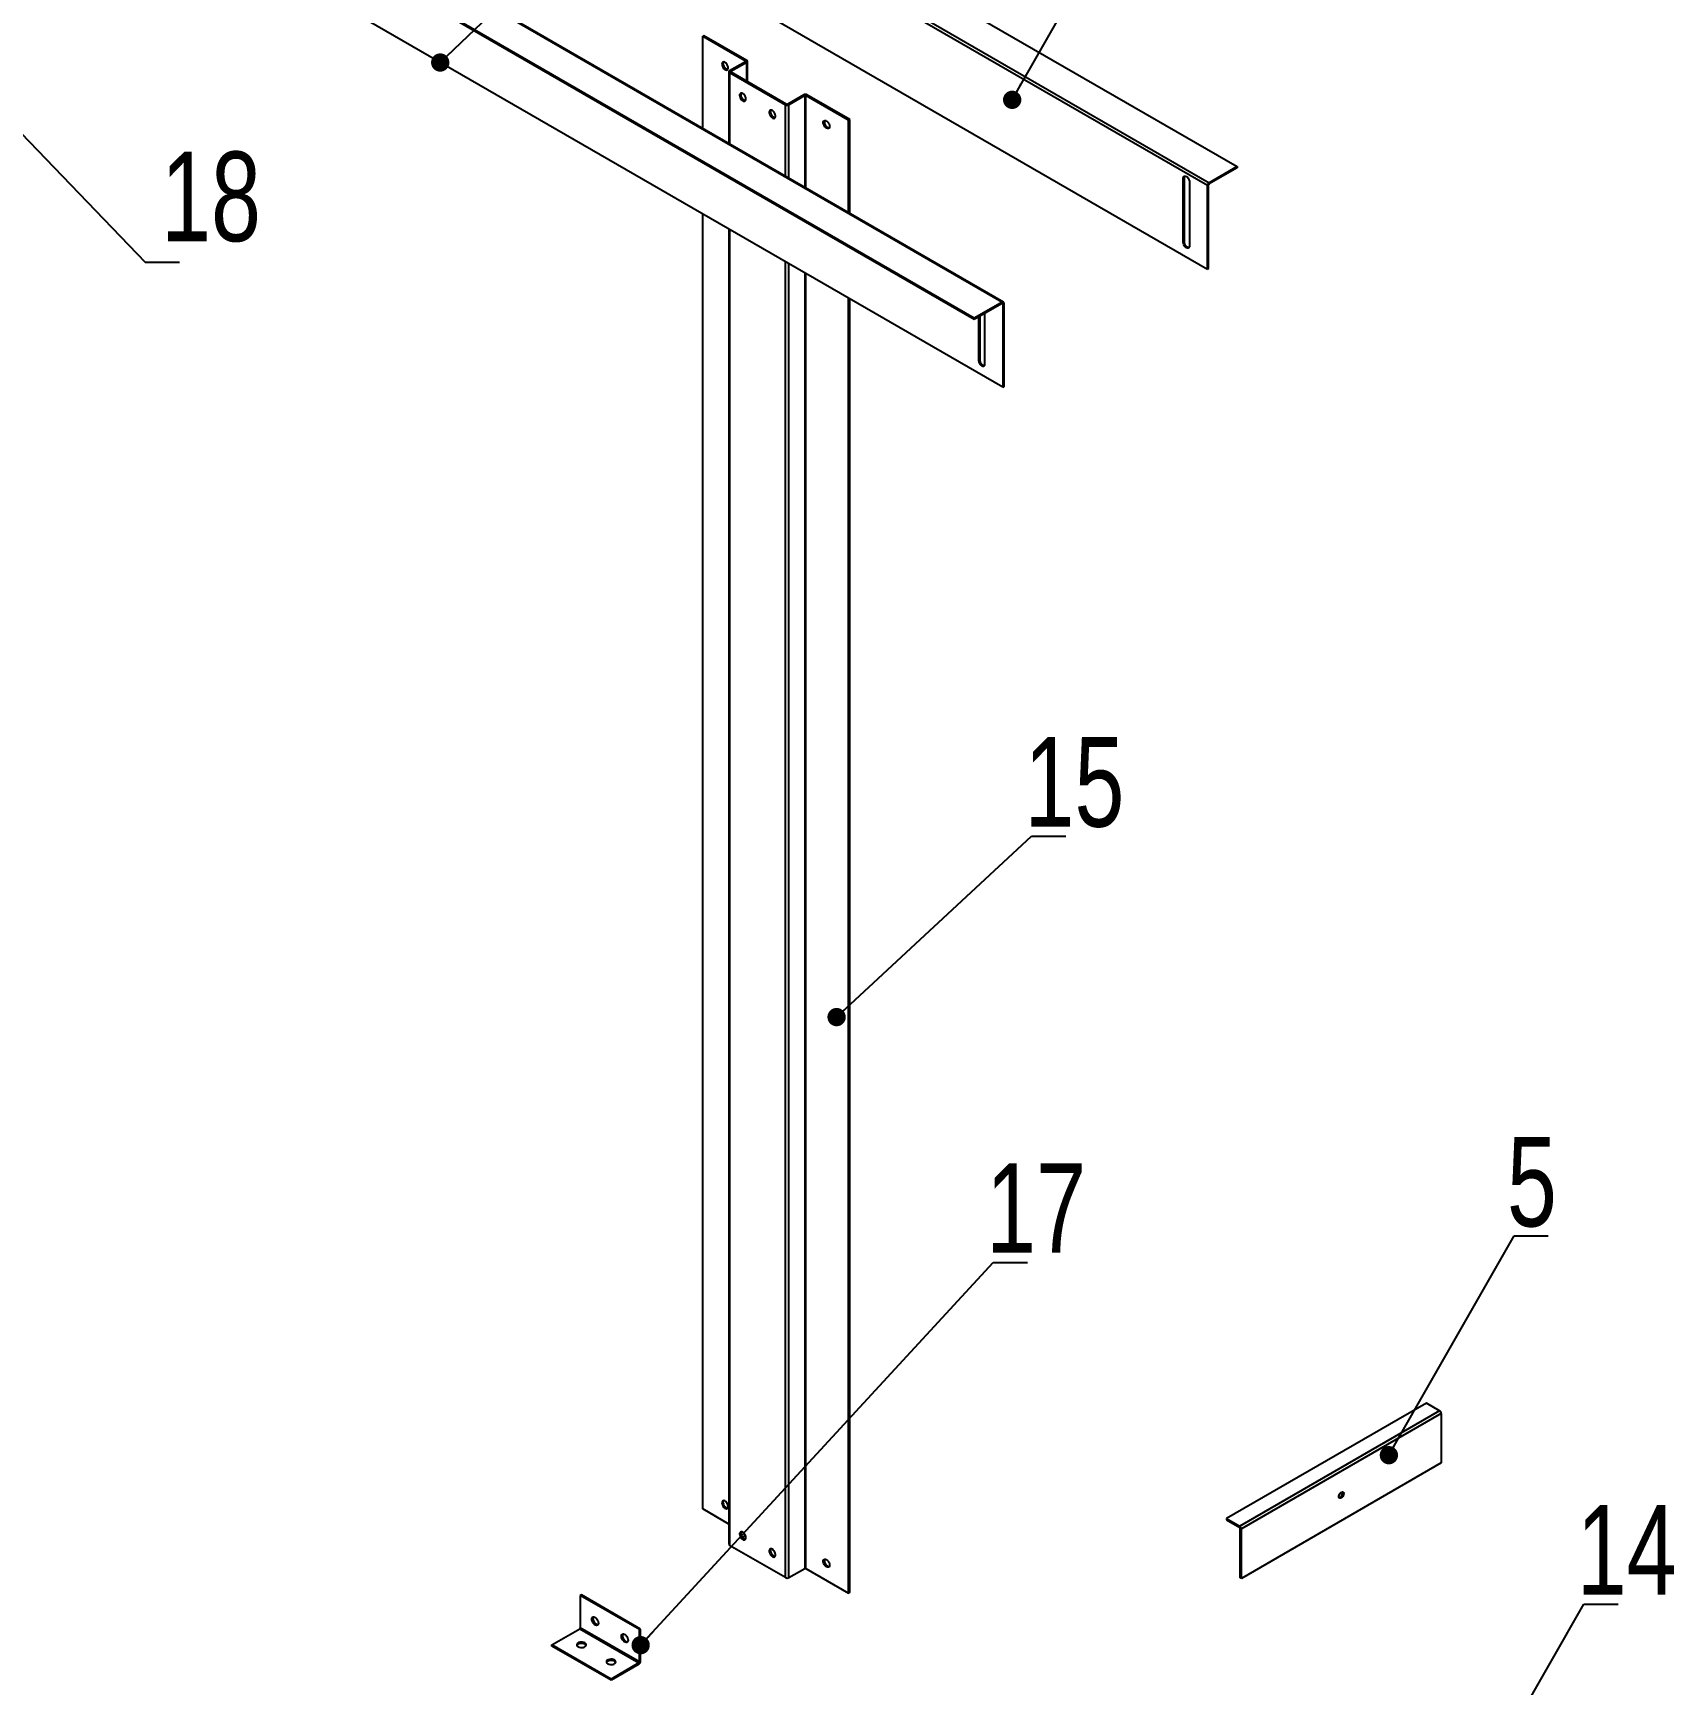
# Model space of a CAD drawing. Header units: millimetres. Extents: x 1982 to 4155, y 618 to 1642.
# Drawn here: x 2170.7 to 2237.9, y 785.1 to 852.7 of the extents above; entities that cross this region are included whole.
import ezdxf

# ---------------------------------------------------------------- set-up
doc = ezdxf.new("R2010")
doc.units = ezdxf.units.MM
doc.styles.add('SLDTEXTSTYLE0', font='TXT', dxfattribs={"width": 0.75})
doc.dimstyles.new('SLDDIMSTYLE0', dxfattribs={"dimscale": 1.5, "dimtxt": 2.116667, "dimasz": 1.5, "dimexe": 0, "dimexo": 0.0625, "dimgap": 0.529167, "dimtad": 1, "dimdec": 0, "dimlfac": 35, "dimrnd": 1e-09, "dimzin": 12, "dimdsep": 46, "dimtxsty": 'SLDTEXTSTYLE0', "dimcen": 0.09, "dimadec": 0, "dimazin": 3, "dimtfac": 1, "dimtdec": 0, "dimtofl": 0, "dimtmove": 0, "dimatfit": 3, "dimfxl": 1, "dimfrac": 2, "dimtolj": 1, "dimtzin": 12, "dimarcsym": 0})

msp = doc.modelspace()

# ---------------------------------------------------------------- linework, layer by layer
at = {"color": 7, "linetype": 'Continuous', "lineweight": 25}
for p, q in [((2173.927, 873.826), (2219.99, 847.235)), ((2218.778, 846.457), (2172.715, 873.048)), ((2172.783, 873.165), (2218.846, 846.574)), ((2172.715, 869.627), (2218.778, 843.035)), ((2210.377, 841.685), (2164.314, 868.276)), ((2210.425, 841.689), (2164.362, 868.281)), ((2209.232, 841.024), (2163.169, 867.616)), ((2209.232, 840.972), (2163.169, 867.563)), ((2210.399, 838.198), (2164.336, 864.79)), ((2198.162, 852.603), (2198.117, 852.577)), ((2198.117, 848.795), (2198.117, 852.577)), ((2198.117, 852.577), (2199.867, 851.566)), ((2198.162, 852.603), (2199.913, 851.593)), ((2199.215, 851.164), (2199.867, 851.541)), ((2199.26, 851.138), (2199.913, 851.514)), ((2199.867, 851.566), (2199.913, 851.593)), ((2199.867, 851.566), (2199.867, 851.541)), ((2199.867, 851.541), (2199.913, 851.514)), ((2199.913, 850.735), (2199.913, 851.514)), ((2199.941, 850.719), (2199.941, 851.554)), ((2199.187, 851.125), (2199.187, 848.177)), ((2199.26, 851.138), (2199.215, 851.164)), ((2199.26, 851.112), (2199.215, 851.086)), ((2199.215, 851.086), (2201.504, 849.764)), ((2199.215, 851.086), (2199.215, 848.161)), ((2199.26, 851.112), (2199.26, 851.138)), ((2199.26, 851.112), (2201.549, 849.791)), ((2202.246, 850.167), (2201.594, 849.791)), ((2202.292, 850.141), (2201.639, 849.764)), ((2202.292, 850.141), (2202.246, 850.167)), ((2202.292, 850.141), (2202.292, 846.384)), ((2202.336, 850.141), (2202.382, 850.167)), ((2204.087, 849.131), (2202.336, 850.141)), ((2202.336, 846.359), (2202.336, 850.141)), ((2204.132, 849.157), (2202.382, 850.167)), ((2201.549, 849.791), (2201.504, 849.764)), ((2201.504, 846.839), (2201.504, 849.764)), ((2201.594, 849.791), (2201.639, 849.764)), ((2201.639, 846.761), (2201.639, 849.764)), ((2204.132, 849.157), (2204.087, 849.131)), ((2204.087, 845.348), (2204.087, 849.131)), ((2204.132, 845.322), (2204.132, 849.157)), ((2217.831, 846.784), (2217.786, 846.758)), ((2217.786, 844.133), (2217.786, 846.758)), ((2217.831, 844.159), (2217.831, 846.784)), ((2219.99, 847.235), (2218.846, 846.574)), ((2219.99, 847.182), (2218.846, 846.521)), ((2219.99, 847.235), (2219.99, 847.182)), ((2218.043, 846.609), (2218.043, 843.984)), ((2218.824, 846.483), (2218.778, 846.457)), ((2218.778, 843.035), (2218.778, 846.457)), ((2218.824, 843.062), (2218.824, 846.483)), ((2218.846, 846.521), (2218.846, 846.574)), ((2198.117, 792.281), (2198.117, 845.288)), ((2199.187, 844.671), (2199.187, 790.829)), ((2199.215, 844.654), (2199.215, 790.79)), ((2217.831, 844.159), (2217.786, 844.133)), ((2201.504, 789.469), (2201.504, 843.333)), ((2201.639, 789.469), (2201.639, 843.255)), ((2202.292, 842.878), (2202.292, 789.845)), ((2202.336, 789.845), (2202.336, 842.853)), ((2218.824, 843.062), (2218.778, 843.035)), ((2204.087, 788.835), (2204.087, 841.842)), ((2204.132, 788.861), (2204.132, 841.816)), ((2210.377, 841.685), (2209.232, 841.024)), ((2210.377, 841.632), (2209.232, 840.972)), ((2210.377, 841.632), (2210.377, 841.685)), ((2210.377, 841.632), (2210.399, 841.619)), ((2210.399, 841.619), (2210.444, 841.646)), ((2210.399, 841.619), (2210.399, 838.198)), ((2210.444, 841.646), (2210.444, 838.224)), ((2209.232, 841.024), (2209.232, 840.972)), ((2209.406, 841.072), (2209.406, 839.296)), ((2209.452, 841.098), (2209.452, 839.322)), ((2209.664, 839.147), (2209.664, 841.221)), ((2209.406, 839.296), (2209.452, 839.322)), ((2210.399, 838.198), (2210.444, 838.224)), ((2227.741, 796.612), (2219.558, 791.889)), ((2228.279, 796.301), (2220.097, 791.578)), ((2228.347, 796.184), (2220.164, 791.461)), ((2228.279, 796.301), (2227.741, 796.612)), ((2228.347, 796.184), (2228.347, 794.163)), ((2228.347, 794.163), (2220.164, 789.439)), ((2199.187, 791.664), (2198.117, 792.281)), ((2219.558, 791.889), (2220.097, 791.578)), ((2219.558, 791.889), (2219.558, 791.836)), ((2219.558, 791.836), (2220.097, 791.526)), ((2220.097, 791.526), (2220.097, 791.578)), ((2220.119, 791.487), (2220.164, 791.461)), ((2220.119, 789.465), (2220.119, 791.487)), ((2220.164, 789.439), (2220.164, 791.461)), ((2201.504, 789.469), (2199.215, 790.79)), ((2199.864, 791.191), (2199.733, 791.115)), ((2201.639, 789.469), (2202.292, 789.845)), ((2202.336, 789.845), (2204.087, 788.835)), ((2220.164, 789.439), (2220.119, 789.465)), ((2193.148, 788.766), (2193.102, 788.739)), ((2193.102, 788.739), (2193.102, 787.418)), ((2195.527, 787.34), (2193.102, 788.739)), ((2195.572, 787.366), (2193.148, 788.766)), ((2204.132, 788.861), (2204.087, 788.835)), ((2191.936, 786.719), (2193.08, 787.379)), ((2193.08, 787.379), (2195.504, 785.98)), ((2195.527, 786.018), (2193.102, 787.418)), ((2195.572, 787.366), (2195.527, 787.34)), ((2195.527, 786.018), (2195.527, 787.34)), ((2195.572, 786.045), (2195.572, 787.366)), ((2194.36, 785.319), (2191.936, 786.719)), ((2191.936, 786.666), (2191.936, 786.719)), ((2194.36, 785.267), (2191.936, 786.666)), ((2195.504, 785.98), (2194.36, 785.319)), ((2195.504, 785.927), (2194.36, 785.267)), ((2195.504, 785.98), (2195.504, 785.927)), ((2195.527, 786.018), (2195.572, 786.045)), ((2194.36, 785.267), (2194.36, 785.319))]:
    msp.add_line(p, q, dxfattribs=at)
at = {"color": 7, "linetype": 'Continuous', "lineweight": 25, "flags": 128}
for points in [[(2198.897, 851.427), (2198.903, 851.379), (2198.919, 851.33), (2198.946, 851.282), (2198.979, 851.241), (2199.016, 851.209), (2199.055, 851.191), (2199.09, 851.186), (2199.12, 851.197), (2199.142, 851.221), (2199.153, 851.257), (2199.153, 851.301), (2199.142, 851.35), (2199.12, 851.399), (2199.09, 851.444), (2199.055, 851.481), (2199.016, 851.506), (2198.979, 851.518), (2198.946, 851.515), (2198.919, 851.497), (2198.903, 851.467), (2198.897, 851.427)], [(2198.963, 851.521), (2198.96, 851.517), (2198.946, 851.484), (2198.943, 851.442), (2198.951, 851.393), (2198.971, 851.344), (2198.999, 851.297), (2199.033, 851.258), (2199.071, 851.23)], [(2199.071, 851.23), (2199.109, 851.214), (2199.136, 851.213)], [(2199.753, 850.224), (2199.715, 850.239), (2199.681, 850.24), (2199.653, 850.226), (2199.633, 850.199), (2199.625, 850.16), (2199.628, 850.115), (2199.642, 850.065), (2199.666, 850.017), (2199.697, 849.973), (2199.734, 849.939), (2199.772, 849.917), (2199.809, 849.909), (2199.841, 849.916), (2199.865, 849.936), (2199.879, 849.97), (2199.882, 850.012), (2199.873, 850.06), (2199.854, 850.11), (2199.826, 850.156), (2199.791, 850.195), (2199.753, 850.224)], [(2199.688, 850.241), (2199.679, 850.225), (2199.67, 850.187), (2199.673, 850.141), (2199.687, 850.091), (2199.711, 850.043), (2199.743, 850), (2199.779, 849.965), (2199.818, 849.943), (2199.855, 849.935), (2199.864, 849.936)], [(2200.965, 849.524), (2200.927, 849.539), (2200.893, 849.54), (2200.865, 849.526), (2200.846, 849.499), (2200.837, 849.461), (2200.84, 849.415), (2200.854, 849.365), (2200.878, 849.317), (2200.91, 849.274), (2200.946, 849.239), (2200.985, 849.217), (2201.021, 849.209), (2201.053, 849.216), (2201.077, 849.237), (2201.091, 849.27), (2201.094, 849.312), (2201.085, 849.36), (2201.066, 849.41), (2201.038, 849.456), (2201.003, 849.496), (2200.965, 849.524)], [(2200.9, 849.541), (2200.891, 849.525), (2200.882, 849.487), (2200.885, 849.441), (2200.899, 849.392), (2200.923, 849.343), (2200.955, 849.3), (2200.992, 849.266), (2201.03, 849.243), (2201.067, 849.235), (2201.076, 849.236)], [(2203.306, 848.881), (2203.301, 848.841), (2203.284, 848.81), (2203.258, 848.793), (2203.225, 848.79), (2203.187, 848.802), (2203.149, 848.827), (2203.113, 848.864), (2203.083, 848.909), (2203.062, 848.958), (2203.05, 849.007), (2203.05, 849.051), (2203.062, 849.087), (2203.083, 849.111), (2203.113, 849.121), (2203.149, 849.117), (2203.187, 849.098), (2203.225, 849.067), (2203.258, 849.025), (2203.284, 848.978), (2203.301, 848.928), (2203.306, 848.881)], [(2203.112, 849.121), (2203.112, 849.12), (2203.098, 849.087), (2203.095, 849.045), (2203.103, 848.997), (2203.122, 848.947), (2203.151, 848.901), (2203.185, 848.862), (2203.223, 848.833)], [(2203.223, 848.833), (2203.261, 848.818), (2203.289, 848.816)], [(2217.786, 846.758), (2217.792, 846.8), (2217.81, 846.831), (2217.839, 846.847), (2217.875, 846.848), (2217.914, 846.832), (2217.954, 846.802), (2217.99, 846.76), (2218.019, 846.711), (2218.037, 846.659), (2218.043, 846.609)], [(2217.831, 846.784), (2217.837, 846.826), (2217.849, 846.849)], [(2218.043, 843.984), (2218.037, 843.942), (2218.019, 843.911), (2217.99, 843.895), (2217.954, 843.894), (2217.914, 843.91), (2217.875, 843.94), (2217.839, 843.982), (2217.81, 844.032), (2217.792, 844.084), (2217.786, 844.133)], [(2218.025, 843.919), (2218, 843.921), (2217.96, 843.936), (2217.92, 843.967), (2217.884, 844.008), (2217.856, 844.058), (2217.837, 844.11), (2217.831, 844.159)], [(2209.406, 839.296), (2209.413, 839.246), (2209.431, 839.194), (2209.46, 839.145), (2209.495, 839.103), (2209.535, 839.073), (2209.575, 839.057), (2209.611, 839.058), (2209.639, 839.074), (2209.658, 839.105), (2209.664, 839.147)], [(2209.452, 839.322), (2209.458, 839.273), (2209.477, 839.221), (2209.505, 839.171), (2209.541, 839.129), (2209.581, 839.099), (2209.621, 839.083), (2209.646, 839.082)], [(2198.897, 792.531), (2198.903, 792.484), (2198.919, 792.434), (2198.946, 792.386), (2198.979, 792.345), (2199.016, 792.314), (2199.055, 792.295), (2199.09, 792.29), (2199.12, 792.301), (2199.142, 792.325), (2199.153, 792.361), (2199.153, 792.405), (2199.142, 792.454), (2199.12, 792.503), (2199.09, 792.548), (2199.055, 792.585), (2199.016, 792.61), (2198.979, 792.622), (2198.946, 792.619), (2198.919, 792.602), (2198.903, 792.571), (2198.897, 792.531)], [(2198.96, 792.622), (2198.951, 792.606), (2198.943, 792.568), (2198.946, 792.522), (2198.96, 792.473), (2198.984, 792.424), (2199.015, 792.381), (2199.052, 792.347), (2199.091, 792.324), (2199.127, 792.316), (2199.137, 792.317)], [(2224.256, 792.737), (2224.224, 792.725), (2224.195, 792.726), (2224.173, 792.741), (2224.16, 792.768), (2224.157, 792.804), (2224.165, 792.844), (2224.183, 792.886), (2224.209, 792.924), (2224.239, 792.954), (2224.272, 792.972), (2224.302, 792.978), (2224.328, 792.97), (2224.346, 792.949), (2224.354, 792.917), (2224.351, 792.878), (2224.338, 792.836), (2224.316, 792.796), (2224.288, 792.762), (2224.256, 792.737)], [(2199.753, 791.328), (2199.715, 791.343), (2199.681, 791.344), (2199.653, 791.33), (2199.633, 791.303), (2199.625, 791.264), (2199.628, 791.219), (2199.642, 791.169), (2199.666, 791.121), (2199.697, 791.077), (2199.734, 791.043), (2199.772, 791.021), (2199.809, 791.013), (2199.841, 791.02), (2199.865, 791.04), (2199.879, 791.074), (2199.882, 791.116), (2199.873, 791.164), (2199.854, 791.214), (2199.826, 791.26), (2199.791, 791.299), (2199.753, 791.328)], [(2199.688, 791.345), (2199.679, 791.329), (2199.67, 791.291), (2199.673, 791.245), (2199.687, 791.195), (2199.711, 791.147), (2199.743, 791.104), (2199.779, 791.069), (2199.818, 791.047), (2199.855, 791.039), (2199.864, 791.04)], [(2200.965, 790.628), (2200.927, 790.643), (2200.893, 790.644), (2200.865, 790.63), (2200.846, 790.603), (2200.837, 790.565), (2200.84, 790.519), (2200.854, 790.469), (2200.878, 790.421), (2200.91, 790.378), (2200.946, 790.343), (2200.985, 790.321), (2201.021, 790.313), (2201.053, 790.32), (2201.077, 790.341), (2201.091, 790.374), (2201.094, 790.416), (2201.085, 790.465), (2201.066, 790.514), (2201.038, 790.56), (2201.003, 790.6), (2200.965, 790.628)], [(2200.9, 790.645), (2200.891, 790.629), (2200.882, 790.591), (2200.885, 790.545), (2200.899, 790.496), (2200.923, 790.447), (2200.955, 790.404), (2200.992, 790.37), (2201.03, 790.348), (2201.067, 790.339), (2201.076, 790.34)], [(2203.306, 789.985), (2203.301, 789.945), (2203.284, 789.914), (2203.258, 789.897), (2203.225, 789.894), (2203.187, 789.906), (2203.149, 789.931), (2203.113, 789.968), (2203.083, 790.013), (2203.062, 790.062), (2203.05, 790.111), (2203.05, 790.155), (2203.062, 790.191), (2203.083, 790.215), (2203.113, 790.226), (2203.149, 790.221), (2203.187, 790.202), (2203.225, 790.171), (2203.258, 790.13), (2203.284, 790.082), (2203.301, 790.032), (2203.306, 789.985)], [(2203.112, 790.225), (2203.103, 790.209), (2203.095, 790.171), (2203.098, 790.125), (2203.112, 790.076), (2203.135, 790.027), (2203.167, 789.984), (2203.204, 789.95), (2203.242, 789.928), (2203.279, 789.92), (2203.289, 789.92)], [(2193.572, 787.768), (2193.578, 787.81), (2193.594, 787.841), (2193.619, 787.86), (2193.652, 787.866), (2193.689, 787.857), (2193.728, 787.834), (2193.765, 787.8), (2193.798, 787.757), (2193.823, 787.709), (2193.839, 787.658), (2193.845, 787.611), (2193.839, 787.57), (2193.823, 787.538), (2193.798, 787.519), (2193.765, 787.514), (2193.728, 787.523), (2193.689, 787.545), (2193.652, 787.579), (2193.619, 787.622), (2193.594, 787.671), (2193.578, 787.721), (2193.572, 787.768)], [(2193.637, 787.865), (2193.623, 787.836), (2193.617, 787.795), (2193.623, 787.747), (2193.639, 787.697), (2193.665, 787.648), (2193.697, 787.605), (2193.734, 787.571), (2193.773, 787.549), (2193.811, 787.54), (2193.825, 787.54)], [(2194.784, 787.069), (2194.79, 787.11), (2194.806, 787.141), (2194.831, 787.16), (2194.864, 787.166), (2194.901, 787.157), (2194.94, 787.135), (2194.977, 787.1), (2195.01, 787.057), (2195.035, 787.009), (2195.051, 786.959), (2195.057, 786.911), (2195.051, 786.87), (2195.035, 786.838), (2195.01, 786.819), (2194.977, 786.814), (2194.94, 786.823), (2194.901, 786.845), (2194.864, 786.879), (2194.831, 786.922), (2194.806, 786.971), (2194.79, 787.021), (2194.784, 787.069)], [(2194.85, 787.165), (2194.835, 787.136), (2194.83, 787.095), (2194.835, 787.047), (2194.851, 786.997), (2194.877, 786.949), (2194.909, 786.906), (2194.947, 786.871), (2194.985, 786.849), (2195.023, 786.84), (2195.037, 786.841)], [(2193.011, 786.64), (2193.055, 786.621), (2193.107, 786.61), (2193.162, 786.608), (2193.215, 786.614), (2193.263, 786.629), (2193.302, 786.652), (2193.328, 786.68), (2193.34, 786.711), (2193.336, 786.742), (2193.317, 786.772), (2193.284, 786.797), (2193.24, 786.816), (2193.189, 786.827), (2193.134, 786.83), (2193.08, 786.823), (2193.032, 786.808), (2192.993, 786.785), (2192.967, 786.757), (2192.955, 786.727), (2192.959, 786.695), (2192.979, 786.665), (2193.011, 786.64)], [(2193.335, 786.692), (2193.317, 786.719), (2193.284, 786.745), (2193.24, 786.764), (2193.189, 786.775), (2193.134, 786.777), (2193.08, 786.77), (2193.032, 786.755), (2192.993, 786.733), (2192.967, 786.705), (2192.96, 786.692)], [(2194.224, 785.94), (2194.268, 785.921), (2194.319, 785.91), (2194.374, 785.908), (2194.427, 785.914), (2194.476, 785.93), (2194.514, 785.952), (2194.541, 785.98), (2194.552, 786.011), (2194.548, 786.042), (2194.529, 786.072), (2194.496, 786.098), (2194.452, 786.117), (2194.401, 786.128), (2194.346, 786.13), (2194.293, 786.123), (2194.244, 786.108), (2194.206, 786.086), (2194.179, 786.058), (2194.168, 786.027), (2194.172, 785.995), (2194.191, 785.965), (2194.224, 785.94)], [(2194.547, 785.993), (2194.529, 786.02), (2194.496, 786.045), (2194.452, 786.064), (2194.401, 786.075), (2194.346, 786.077), (2194.293, 786.071), (2194.244, 786.055), (2194.206, 786.033), (2194.179, 786.005), (2194.173, 785.993)]]:
    msp.add_lwpolyline(points, dxfattribs=at)
at = {"color": 7, "linetype": 'Continuous', "lineweight": 25}
for centre, radius, start, end in [((2199.862, 851.554), 0.0138, 290.78708, 69.22898), ((2199.898, 851.554), 0.0419, 290.77838, 69.22162), ((2199.23, 851.125), 0.0419, 110.78065, 249.21935), ((2199.265, 851.125), 0.0138, 110.79259, 249.22347), ((2202.314, 850.037), 0.147, 62.60704, 117.39296), ((2202.314, 850.098), 0.0485, 62.59901, 117.39564), ((2201.571, 849.895), 0.147, 242.61049, 297.38951), ((2201.571, 849.834), 0.0486, 242.62572, 297.36893), ((2218.925, 846.45), 0.147, 122.60678, 177.39322), ((2218.872, 846.481), 0.0485, 122.60531, 177.38933), ((2210.403, 841.652), 0.0419, 350.78738, 129.20187), ((2210.385, 841.621), 0.0138, 350.7949, 129.21041), ((2228.2, 796.177), 0.147, 2.59801, 57.39846), ((2224.128, 792.925), 0.179, 282.71223, 17.29322), ((2220.017, 791.454), 0.147, 2.59801, 57.39846), ((2220.07, 791.485), 0.0485, 2.61924, 57.38076), ((2199.235, 790.834), 0.0482, 185.69739, 245.62063), ((2201.571, 789.6), 0.147, 242.61049, 297.38951), ((2202.314, 789.802), 0.0485, 62.59901, 117.39564), ((2193.054, 787.42), 0.0485, 302.61187, 357.38813), ((2195.425, 786.051), 0.147, 302.60727, 357.39273), ((2195.478, 786.021), 0.0485, 302.61187, 357.38813)]:
    msp.add_arc(centre, radius, start, end, dxfattribs=at)

# ---------------------------------------------------------------- texts
at = {"style": 'SLDTEXTSTYLE0', "width": 0.75}
for s, height, p in [('18', 3.6648, (2175.939, 844.179)), ('15', 3.6648, (2211.287, 820.212)), ('5', 3.665, (2231.039, 803.849)), ('17', 3.6648, (2209.717, 802.769)), ('14', 3.6648, (2233.895, 788.773))]:
    msp.add_text(s, height=height, dxfattribs=at).set_placement(p)

# ---------------------------------------------------------------- leaders
for points in [[(2187.367, 851.494), (2202.6, 866.042), (2203.999, 866.042)], [(2210.782, 849.967), (2215.908, 858.941), (2217.307, 858.941)], [(2165.515, 853.478), (2175.287, 843.327), (2176.686, 843.327)], [(2203.594, 812.416), (2211.58, 819.819), (2212.978, 819.819)], [(2226.205, 794.482), (2231.332, 803.456), (2232.73, 803.456)], [(2195.572, 786.705), (2210.009, 802.376), (2211.408, 802.376)], [(2229.061, 779.406), (2234.188, 788.38), (2235.586, 788.38)]]:
    msp.add_leader(points, dimstyle='SLDDIMSTYLE0', override={"dimasz": 0.5, "dimldrblk": 'DOT'})

doc.saveas('drawing.dxf')
